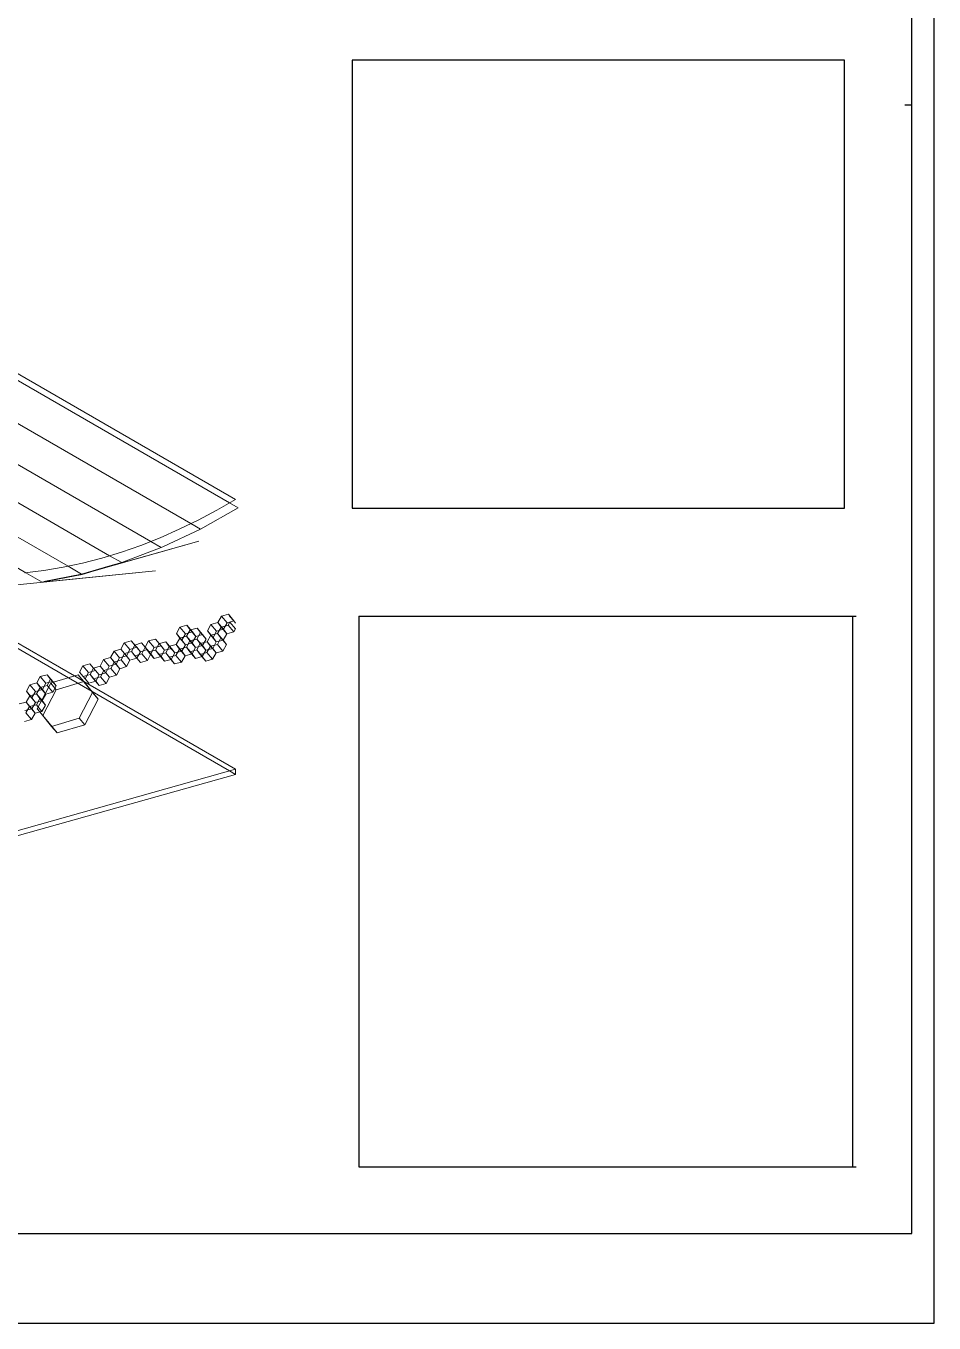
# Model space of a CAD drawing. Header units: millimetres. Extents: x 0 to 550, y -730 to 20.
# Drawn here: x 347.1 to 550, y -730 to -440.3 of the extents above; entities that cross this region are included whole.
import ezdxf

# ---------------------------------------------------------------- set-up
doc = ezdxf.new("R2010")
doc.units = ezdxf.units.MM
doc.layers.add('auxiliary', color=50, linetype='Continuous')

# ---------------------------------------------------------------- blocks, each defined once
blk = doc.blocks.new('A$C08430526')
at = {"color": 3, "linetype": 'Continuous', "lineweight": 0, "extrusion": (0, 0.816497, 0.57735)}
for p, q in [((32314, 64383), (30459, 65454)), ((32314, 64383), (32168, 64301)), ((32022, 64223), (32168, 64301)), ((32040, 64152), (32336, 64318)), ((32336, 64318), (32268, 64357)), ((32022, 64223), (31874, 64151)), ((32040, 64152), (31965, 64195)), ((31724, 64085), (31573, 64025)), ((31724, 64085), (31874, 64151)), ((31751, 64015), (32040, 64152)), ((31113, 63800), (32026, 64058)), ((32026, 64058), (31209, 63825)), ((31422, 63972), (31573, 64025)), ((31734, 64008), (31424, 63890)), ((31734, 64008), (31651, 64056)), ((31734, 64008), (31751, 64015)), ((31118, 63886), (30966, 63854)), ((31118, 63886), (31270, 63926)), ((31422, 63972), (31270, 63926)), ((31424, 63890), (31330, 63944)), ((31424, 63890), (31332, 63864)), ((30502, 63707), (31689, 63825)), ((30815, 63828), (30665, 63810)), ((30802, 63738), (30676, 63811)), ((30802, 63738), (31689, 63825)), ((30802, 63738), (31115, 63798)), ((30815, 63828), (30966, 63854)), ((30816, 63743), (31111, 63801)), ((30816, 63743), (31113, 63800)), ((31111, 63801), (31005, 63862)), ((31111, 63801), (31332, 63864)), ((31115, 63798), (31113, 63800)), ((31209, 63825), (31115, 63798)), ((32176, 63422), (32204, 63472)), ((32204, 63472), (32258, 63486)), ((32248, 63420), (32204, 63472)), ((32302, 63434), (32258, 63486)), ((31852, 63335), (31879, 63385)), ((31852, 63335), (31879, 63385)), ((31879, 63385), (31933, 63400)), ((31879, 63385), (31933, 63400)), ((31923, 63333), (31879, 63385)), ((31923, 63333), (31879, 63385)), ((31977, 63348), (31933, 63400)), ((31977, 63348), (31933, 63400)), ((31963, 63365), (32014, 63379)), ((32057, 63327), (32014, 63379)), ((32094, 63357), (32122, 63407)), ((32122, 63407), (32176, 63422)), ((32166, 63355), (32122, 63407)), ((32220, 63370), (32166, 63355)), ((32220, 63370), (32176, 63422)), ((32180, 63417), (32176, 63422)), ((32220, 63370), (32176, 63422)), ((32220, 63370), (32248, 63420)), ((32246, 63334), (32220, 63370)), ((32246, 63334), (32220, 63370)), ((32256, 63400), (32234, 63394)), ((32248, 63420), (32302, 63434)), ((32270, 63425), (32256, 63400)), ((32300, 63348), (32256, 63400)), ((32314, 63373), (32270, 63425)), ((32314, 63418), (32300, 63434)), ((32314, 63373), (32300, 63348)), ((32302, 63434), (32314, 63418)), ((31054, 63004), (30585, 63275)), ((31444, 63264), (31498, 63280)), ((31542, 63228), (31498, 63280)), ((31608, 63229), (31635, 63278)), ((31635, 63278), (31689, 63292)), ((31679, 63226), (31635, 63278)), ((31733, 63240), (31689, 63292)), ((31719, 63257), (31770, 63271)), ((31814, 63219), (31770, 63271)), ((31850, 63250), (31878, 63300)), ((31895, 63283), (31852, 63335)), ((31878, 63300), (31852, 63335)), ((31895, 63283), (31852, 63335)), ((31878, 63300), (31852, 63335)), ((31922, 63248), (31878, 63300)), ((31922, 63248), (31878, 63300)), ((31922, 63248), (31878, 63300)), ((31895, 63283), (31923, 63333)), ((31895, 63283), (31923, 63333)), ((31922, 63248), (31895, 63283)), ((31922, 63248), (31895, 63283)), ((31923, 63333), (31977, 63348)), ((31923, 63333), (31977, 63348)), ((32003, 63312), (31976, 63262)), ((32003, 63312), (31976, 63262)), ((32003, 63312), (31976, 63262)), ((31977, 63348), (32003, 63312)), ((31977, 63348), (32003, 63312)), ((32057, 63327), (32003, 63312)), ((32056, 63241), (32084, 63291)), ((32084, 63291), (32057, 63327)), ((32070, 63266), (32092, 63272)), ((32092, 63272), (32120, 63322)), ((32136, 63220), (32092, 63272)), ((32136, 63220), (32092, 63272)), ((32138, 63306), (32094, 63357)), ((32120, 63322), (32094, 63357)), ((32164, 63270), (32120, 63322)), ((32164, 63270), (32120, 63322)), ((32136, 63220), (32164, 63270)), ((32166, 63355), (32138, 63306)), ((32138, 63306), (32164, 63270)), ((32164, 63270), (32218, 63284)), ((32164, 63270), (32218, 63284)), ((32218, 63284), (32246, 63334)), ((32218, 63284), (32244, 63249)), ((32300, 63348), (32246, 63334)), ((31007, 62990), (30585, 63234)), ((31337, 63148), (31364, 63198)), ((31364, 63198), (31418, 63214)), ((31408, 63146), (31364, 63198)), ((31418, 63214), (31444, 63264)), ((31462, 63162), (31418, 63214)), ((31462, 63162), (31418, 63214)), ((31488, 63212), (31444, 63264)), ((31462, 63162), (31488, 63212)), ((31488, 63212), (31542, 63228)), ((31527, 63246), (31580, 63262)), ((31542, 63228), (31570, 63194)), ((31570, 63194), (31543, 63144)), ((31570, 63194), (31543, 63144)), ((31624, 63210), (31570, 63194)), ((31624, 63210), (31580, 63262)), ((31651, 63176), (31624, 63210)), ((31625, 63126), (31651, 63176)), ((31678, 63140), (31650, 63173)), ((31651, 63176), (31679, 63226)), ((31678, 63140), (31651, 63176)), ((31679, 63226), (31733, 63240)), ((31760, 63205), (31732, 63155)), ((31760, 63205), (31732, 63155)), ((31733, 63240), (31760, 63205)), ((31814, 63219), (31760, 63205)), ((31799, 63236), (31850, 63250)), ((31812, 63134), (31840, 63184)), ((31840, 63184), (31812, 63134)), ((31840, 63184), (31814, 63219)), ((31894, 63198), (31840, 63184)), ((31894, 63198), (31850, 63250)), ((31894, 63198), (31850, 63250)), ((31894, 63198), (31922, 63248)), ((31920, 63162), (31894, 63198)), ((31920, 63162), (31894, 63198)), ((31974, 63177), (31920, 63162)), ((31976, 63262), (31922, 63248)), ((31976, 63262), (31922, 63248)), ((31922, 63248), (31976, 63262)), ((32000, 63141), (31971, 63176)), ((32002, 63227), (31974, 63177)), ((31974, 63177), (32002, 63227)), ((32000, 63141), (31974, 63177)), ((31976, 63262), (32002, 63227)), ((31976, 63262), (32002, 63227)), ((32002, 63227), (32056, 63241)), ((32002, 63227), (32056, 63241)), ((32082, 63206), (32054, 63156)), ((32082, 63206), (32054, 63156)), ((32056, 63241), (32082, 63206)), ((32136, 63220), (32082, 63206)), ((32135, 63135), (32162, 63185)), ((32162, 63185), (32136, 63220)), ((32162, 63185), (32136, 63220)), ((32216, 63199), (32162, 63185)), ((32244, 63249), (32216, 63199)), ((31095, 63033), (31121, 63084)), ((31121, 63084), (31175, 63100)), ((31165, 63032), (31121, 63084)), ((31219, 63048), (31175, 63100)), ((31204, 63066), (31257, 63081)), ((31257, 63081), (31283, 63132)), ((31301, 63029), (31257, 63081)), ((31301, 63029), (31257, 63081)), ((31283, 63132), (31337, 63148)), ((31327, 63080), (31283, 63132)), ((31327, 63080), (31301, 63029)), ((31381, 63096), (31327, 63080)), ((31381, 63096), (31337, 63148)), ((31381, 63096), (31337, 63148)), ((31381, 63096), (31408, 63146)), ((31409, 63061), (31381, 63096)), ((31409, 63061), (31381, 63096)), ((31408, 63146), (31462, 63162)), ((31463, 63078), (31409, 63061)), ((31462, 63162), (31489, 63128)), ((31489, 63128), (31462, 63162)), ((31489, 63128), (31463, 63078)), ((31543, 63144), (31489, 63128)), ((31571, 63110), (31542, 63144)), ((31543, 63144), (31571, 63110)), ((31571, 63110), (31625, 63126)), ((31732, 63155), (31678, 63140)), ((31758, 63119), (31729, 63154)), ((31732, 63155), (31758, 63119)), ((31758, 63119), (31812, 63134)), ((31838, 63098), (31809, 63133)), ((31812, 63134), (31838, 63098)), ((31838, 63098), (31892, 63113)), ((31892, 63113), (31920, 63162)), ((32054, 63156), (32000, 63141)), ((32081, 63120), (32051, 63155)), ((32054, 63156), (32081, 63120)), ((32081, 63120), (32135, 63135)), ((30760, 62950), (30788, 63000)), ((30788, 63000), (30842, 63014)), ((30832, 62948), (30788, 63000)), ((30886, 62962), (30832, 62948)), ((30886, 62962), (30842, 63014)), ((30912, 62927), (30886, 62962)), ((30891, 62955), (31085, 63013)), ((31129, 62961), (31085, 63013)), ((31139, 62981), (31095, 63033)), ((31123, 62999), (31095, 63033)), ((31167, 62947), (31123, 62999)), ((31165, 63032), (31139, 62981)), ((31139, 62981), (31167, 62947)), ((31219, 63048), (31165, 63032)), ((31167, 62947), (31221, 62963)), ((31247, 63013), (31219, 63048)), ((31249, 62929), (31220, 62963)), ((31221, 62963), (31247, 63013)), ((31221, 62963), (31247, 63013)), ((31249, 62929), (31221, 62963)), ((31247, 63013), (31301, 63029)), ((31301, 63029), (31329, 62995)), ((31301, 63029), (31329, 62995)), ((31329, 62995), (31303, 62945)), ((31329, 62995), (31383, 63011)), ((31383, 63011), (31409, 63061)), ((30679, 62886), (30706, 62935)), ((30722, 62834), (30679, 62886)), ((30705, 62850), (30679, 62886)), ((30706, 62935), (30760, 62950)), ((30750, 62884), (30706, 62935)), ((30722, 62834), (30750, 62884)), ((30750, 62884), (30804, 62898)), ((30804, 62898), (30760, 62950)), ((30804, 62898), (30760, 62950)), ((30830, 62862), (30803, 62813)), ((30832, 62948), (30804, 62898)), ((30804, 62898), (30830, 62862)), ((30804, 62898), (30830, 62862)), ((30913, 62897), (30808, 62696)), ((30830, 62862), (30885, 62877)), ((30885, 62877), (30912, 62927)), ((30913, 62897), (30902, 62909)), ((31129, 62961), (30913, 62897)), ((31240, 62824), (31129, 62961)), ((32314, 62276), (31129, 62960)), ((32266, 62263), (31192, 62883)), ((31303, 62945), (31249, 62929)), ((30623, 62786), (30677, 62800)), ((30677, 62800), (30705, 62850)), ((30721, 62748), (30677, 62800)), ((30721, 62748), (30677, 62800)), ((30749, 62798), (30705, 62850)), ((30749, 62798), (30705, 62850)), ((30749, 62798), (30721, 62748)), ((30749, 62798), (30722, 62834)), ((30803, 62813), (30749, 62798)), ((30803, 62813), (30749, 62798)), ((30801, 62727), (30829, 62777)), ((30829, 62777), (30803, 62813)), ((31135, 62623), (31240, 62824)), ((30719, 62663), (30665, 62648)), ((30667, 62734), (30721, 62748)), ((30747, 62713), (30719, 62663)), ((30721, 62748), (30747, 62713)), ((30721, 62748), (30747, 62713)), ((30747, 62713), (30801, 62727)), ((30875, 62610), (30784, 62723)), ((30808, 62696), (30785, 62723)), ((30808, 62696), (30919, 62559)), ((30919, 62559), (30875, 62610)), ((30919, 62559), (31135, 62623)), ((27281, 60859), (32314, 62276)), ((32314, 62235), (32314, 62276)), ((32314, 62235), (32314, 62276)), ((27281, 60818), (32314, 62235))]:
    blk.add_line(p, q, dxfattribs=at)
at = {"color": 0, "linetype": 'Continuous', "lineweight": 0, "extrusion": (0, 0.816497, 0.57735)}
for p, q in [((32268, 64357), (30481, 65389)), ((31965, 64195), (30261, 65179)), ((31651, 64056), (30032, 64991)), ((31330, 63944), (29799, 64828)), ((31005, 63862), (29565, 64693)), ((30676, 63811), (29333, 64587)), ((32258, 63486), (32270, 63470)), ((32300, 63434), (32270, 63470)), ((31933, 63400), (31960, 63364)), ((31933, 63400), (31960, 63364)), ((32014, 63379), (32040, 63343)), ((32202, 63386), (32174, 63336)), ((32176, 63422), (32202, 63386)), ((32202, 63386), (32180, 63417)), ((32234, 63394), (32202, 63386)), ((32246, 63334), (32202, 63386)), ((32246, 63334), (32202, 63386)), ((31498, 63280), (31526, 63246)), ((31689, 63292), (31716, 63257)), ((31770, 63271), (31796, 63235)), ((31932, 63314), (31878, 63300)), ((31932, 63314), (31878, 63300)), ((31878, 63300), (31932, 63314)), ((31958, 63279), (31930, 63229)), ((31930, 63229), (31958, 63279)), ((31960, 63364), (31932, 63314)), ((31960, 63364), (31932, 63314)), ((31932, 63314), (31960, 63364)), ((31976, 63262), (31932, 63314)), ((31976, 63262), (31932, 63314)), ((31976, 63262), (31932, 63314)), ((31958, 63279), (31932, 63314)), ((31976, 63262), (31932, 63314)), ((31932, 63314), (31958, 63279)), ((32012, 63293), (31958, 63279)), ((31958, 63279), (32012, 63293)), ((32002, 63227), (31958, 63279)), ((32002, 63227), (31958, 63279)), ((32002, 63227), (31958, 63279)), ((31960, 63364), (31963, 63365)), ((32003, 63312), (31960, 63364)), ((32003, 63312), (31960, 63364)), ((32003, 63312), (31960, 63364)), ((32040, 63343), (32012, 63293)), ((32056, 63241), (32012, 63293)), ((32012, 63293), (32038, 63258)), ((32056, 63241), (32012, 63293)), ((32084, 63291), (32040, 63343)), ((32092, 63272), (32119, 63236)), ((32119, 63236), (32092, 63272)), ((32120, 63322), (32174, 63336)), ((32174, 63336), (32120, 63322)), ((32200, 63301), (32173, 63251)), ((32174, 63336), (32200, 63301)), ((32218, 63284), (32174, 63336)), ((32218, 63284), (32174, 63336)), ((32244, 63249), (32200, 63301)), ((31418, 63214), (31446, 63180)), ((31446, 63180), (31418, 63214)), ((31446, 63180), (31419, 63129)), ((31500, 63196), (31446, 63180)), ((31489, 63128), (31446, 63180)), ((31489, 63128), (31446, 63180)), ((31526, 63246), (31500, 63196)), ((31500, 63196), (31526, 63246)), ((31543, 63144), (31500, 63196)), ((31543, 63144), (31500, 63196)), ((31527, 63161), (31500, 63196)), ((31570, 63194), (31526, 63246)), ((31526, 63246), (31527, 63246)), ((31570, 63194), (31526, 63246)), ((31581, 63177), (31527, 63161)), ((31580, 63262), (31608, 63228)), ((31608, 63228), (31581, 63177)), ((31625, 63126), (31581, 63177)), ((31608, 63228), (31608, 63229)), ((31651, 63176), (31608, 63228)), ((31651, 63176), (31608, 63228)), ((31634, 63192), (31608, 63228)), ((31688, 63207), (31634, 63192)), ((31650, 63173), (31634, 63192)), ((31716, 63257), (31688, 63207)), ((31688, 63207), (31716, 63257)), ((31732, 63155), (31688, 63207)), ((31732, 63155), (31688, 63207)), ((31714, 63171), (31688, 63207)), ((31768, 63186), (31714, 63171)), ((31729, 63154), (31714, 63171)), ((31760, 63205), (31716, 63257)), ((31716, 63257), (31719, 63257)), ((31760, 63205), (31716, 63257)), ((31796, 63235), (31768, 63186)), ((31768, 63186), (31796, 63235)), ((31812, 63134), (31768, 63186)), ((31812, 63134), (31768, 63186)), ((31794, 63150), (31768, 63186)), ((31796, 63235), (31799, 63236)), ((31840, 63184), (31796, 63235)), ((31840, 63184), (31796, 63235)), ((31876, 63214), (31848, 63164)), ((31850, 63250), (31876, 63214)), ((31876, 63214), (31850, 63250)), ((31930, 63229), (31876, 63214)), ((31920, 63162), (31876, 63214)), ((31920, 63162), (31876, 63214)), ((31974, 63177), (31930, 63229)), ((31974, 63177), (31930, 63229)), ((31957, 63193), (31930, 63229)), ((32011, 63208), (31957, 63193)), ((31971, 63176), (31957, 63193)), ((32038, 63258), (32011, 63208)), ((32011, 63208), (32038, 63258)), ((32054, 63156), (32011, 63208)), ((32054, 63156), (32011, 63208)), ((32037, 63172), (32011, 63208)), ((32091, 63187), (32037, 63172)), ((32051, 63155), (32037, 63172)), ((32038, 63258), (32070, 63266)), ((32082, 63206), (32038, 63258)), ((32082, 63206), (32038, 63258)), ((32119, 63236), (32091, 63187)), ((32135, 63135), (32091, 63187)), ((32173, 63251), (32119, 63236)), ((32162, 63185), (32119, 63236)), ((32162, 63185), (32119, 63236)), ((32216, 63199), (32173, 63251)), ((31175, 63100), (31203, 63065)), ((31203, 63065), (31177, 63015)), ((31177, 63015), (31203, 63065)), ((31203, 63065), (31204, 63066)), ((31247, 63013), (31203, 63065)), ((31247, 63013), (31203, 63065)), ((31257, 63081), (31285, 63047)), ((31285, 63047), (31257, 63081)), ((31337, 63148), (31365, 63113)), ((31365, 63113), (31337, 63148)), ((31365, 63113), (31339, 63063)), ((31419, 63129), (31365, 63113)), ((31409, 63061), (31365, 63113)), ((31409, 63061), (31365, 63113)), ((31463, 63078), (31419, 63129)), ((31542, 63144), (31527, 63161)), ((31848, 63164), (31794, 63150)), ((31809, 63133), (31794, 63150)), ((31892, 63113), (31848, 63164)), ((30868, 62979), (30841, 62929)), ((30842, 63014), (30868, 62979)), ((30912, 62927), (30868, 62979)), ((31192, 62883), (31007, 62990)), ((31129, 62960), (31054, 63004)), ((31085, 63013), (31196, 62876)), ((31177, 63015), (31123, 62999)), ((31221, 62963), (31177, 63015)), ((31221, 62963), (31177, 63015)), ((31205, 62981), (31177, 63015)), ((31259, 62997), (31205, 62981)), ((31220, 62963), (31205, 62981)), ((31285, 63047), (31259, 62997)), ((31303, 62945), (31259, 62997)), ((31339, 63063), (31285, 63047)), ((31329, 62995), (31285, 63047)), ((31329, 62995), (31285, 63047)), ((31383, 63011), (31339, 63063)), ((30705, 62850), (30759, 62864)), ((30759, 62864), (30705, 62850)), ((30787, 62914), (30759, 62864)), ((30759, 62864), (30785, 62829)), ((30803, 62813), (30759, 62864)), ((30803, 62813), (30759, 62864)), ((30760, 62950), (30787, 62914)), ((30787, 62914), (30760, 62950)), ((30764, 62748), (30869, 62949)), ((30841, 62929), (30787, 62914)), ((30830, 62862), (30787, 62914)), ((30830, 62862), (30787, 62914)), ((30885, 62877), (30841, 62929)), ((30869, 62949), (30891, 62955)), ((30902, 62909), (30869, 62949)), ((31196, 62876), (31091, 62674)), ((31240, 62824), (31196, 62876)), ((30703, 62765), (30675, 62715)), ((30677, 62800), (30703, 62765)), ((30703, 62765), (30677, 62800)), ((30757, 62779), (30703, 62765)), ((30747, 62713), (30703, 62765)), ((30747, 62713), (30703, 62765)), ((30785, 62829), (30757, 62779)), ((30801, 62727), (30757, 62779)), ((30829, 62777), (30785, 62829)), ((30719, 62663), (30675, 62715)), ((30785, 62723), (30764, 62748)), ((30784, 62723), (30764, 62748)), ((31091, 62674), (30875, 62610)), ((31135, 62623), (31091, 62674)), ((32314, 62235), (32266, 62263))]:
    blk.add_line(p, q, dxfattribs=at)

msp = doc.modelspace()

# ---------------------------------------------------------------- linework, layer by layer
for p, q in [((530, -448), (420, -448)), ((420, -448), (420, -458)), ((420, -448), (420, -548)), ((530, -548), (530, -448)), ((545, -458), (543.5, -458)), ((420, -548), (530, -548))]:
    msp.add_line(p, q)
for points in [[(550, -730), (550, 20), (0, 20), (0, -730)], [(545, -710), (545, 15), (5, 15), (5, -710)]]:
    msp.add_lwpolyline(points, close=True)
at = {"layer": 'auxiliary'}
for p, q in [((421.54, -572.13), (421.54, -695.13)), ((421.54, -572.13), (532.57, -572.13)), ((531.81, -572.13), (531.81, -695.13)), ((421.54, -695.13), (532.57, -695.13))]:
    msp.add_line(p, q, dxfattribs=at)

# ---------------------------------------------------------------- block references
at = {"layer": 'auxiliary', "xscale": 0.028571, "yscale": 0.028571, "zscale": 0.028571}
msp.add_blockref('A$C08430526', (-529.28, -2385.58), dxfattribs=at)

doc.saveas('drawing.dxf')
